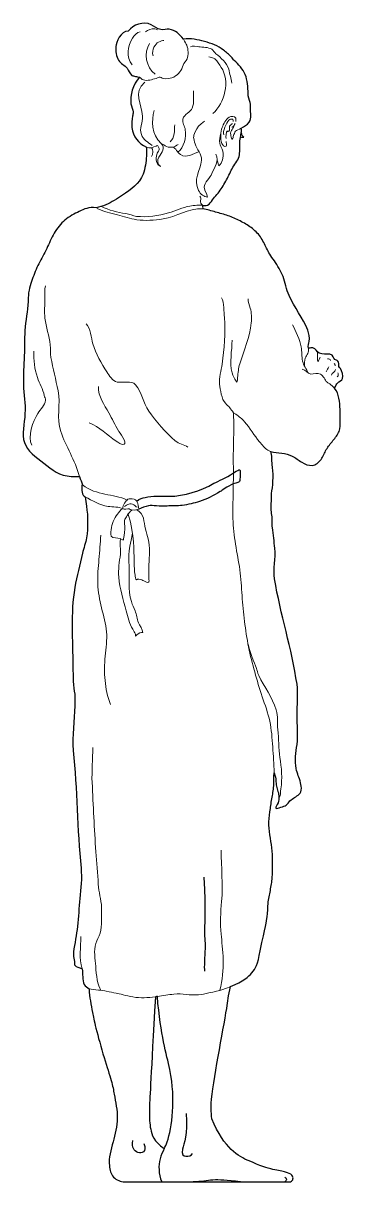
# Model space of a CAD drawing. Header units: feet. Extents: x 89 to 238, y -57 to 31.
# Drawn here: x 169.8 to 171.43, y -42.37 to -36.49 of the extents above; entities that cross this region are included whole.
import ezdxf

# ---------------------------------------------------------------- set-up
doc = ezdxf.new("R2010")
doc.units = ezdxf.units.FT
doc.header["$MEASUREMENT"] = 0
doc.layers.add('inner', color=1, linetype='Continuous')
doc.layers.add('outer', color=3, linetype='Continuous')

msp = doc.modelspace()

# ---------------------------------------------------------------- linework, layer by layer
at = {"layer": 'inner', "lineweight": 5}
for points, knots in [([(170.4865, -36.5207), (170.4819, -36.5203), (170.4778, -36.5177), (170.4731, -36.5168), (170.4547, -36.5137), (170.4399, -36.523), (170.4249, -36.5322)], [0, 0, 0, 0, 1, 1, 1, 2, 2, 2, 2]), ([(170.3987, -36.5317), (170.3811, -36.5301), (170.3678, -36.5524), (170.3595, -36.5644), (170.3324, -36.6031), (170.3266, -36.661), (170.3577, -36.6984)], [0, 0, 0, 0, 1, 1, 1, 2, 2, 2, 2]), ([(170.6179, -36.5697), (170.6246, -36.5837), (170.6317, -36.5911), (170.6352, -36.6001), (170.6424, -36.6185), (170.6449, -36.6508), (170.6368, -36.6694), (170.6318, -36.6806), (170.6206, -36.6885), (170.6168, -36.7004), (170.6086, -36.7263), (170.5933, -36.7468), (170.5698, -36.7613), (170.5599, -36.7674), (170.5253, -36.7725), (170.5145, -36.7687), (170.5086, -36.7667), (170.5013, -36.7609), (170.4948, -36.7616), (170.4893, -36.7622), (170.4844, -36.7677), (170.479, -36.7688), (170.4595, -36.7724), (170.4348, -36.7831), (170.4145, -36.776), (170.4069, -36.7733), (170.4021, -36.7666), (170.3944, -36.7611)], [0, 0, 0, 0, 1, 1, 1, 2, 2, 2, 3, 3, 3, 4, 4, 4, 5, 5, 5, 6, 6, 6, 7, 7, 7, 8, 8, 8, 9, 9, 9, 9]), ([(170.5182, -36.5753), (170.5116, -36.5753), (170.505, -36.5783), (170.477, -36.5911), (170.4543, -36.6216), (170.4639, -36.6535)], [0, 0, 0, 0, 1, 1, 2, 2, 2, 2]), ([(170.6538, -36.607), (170.6603, -36.6017), (170.6888, -36.6073), (170.6956, -36.6079), (170.7164, -36.6099), (170.7443, -36.609), (170.7628, -36.6205), (170.7696, -36.6248), (170.7754, -36.6369), (170.7824, -36.6426), (170.809, -36.6642), (170.8369, -36.6877), (170.8478, -36.7218), (170.8552, -36.7449), (170.8575, -36.7683), (170.8644, -36.7917)], [0, 0, 0, 0, 2, 2, 2, 3, 3, 3, 4, 4, 4, 5, 5, 5, 6, 6, 6, 6]), ([(170.7467, -36.6588), (170.7694, -36.6613), (170.7754, -36.6668), (170.7894, -36.6795), (170.7994, -36.6965), (170.8099, -36.712), (170.8559, -36.7792), (170.8275, -36.8959), (170.7675, -36.9455)], [0, 0, 0, 0, 1, 1, 2, 2, 2, 3, 3, 3, 3]), ([(170.4224, -36.7868), (170.3587, -36.8394), (170.4077, -36.8983), (170.4106, -36.9595), (170.412, -36.9906), (170.3925, -37.0221), (170.4047, -37.0537), (170.4142, -37.0784), (170.4387, -37.0924), (170.4585, -37.1085)], [0, 0, 0, 0, 1, 1, 1, 2, 2, 2, 3, 3, 3, 3]), ([(170.6697, -36.8306), (170.667, -36.8592), (170.6751, -36.8908), (170.6629, -36.9184), (170.6527, -36.9414), (170.6226, -36.9483), (170.6156, -36.9745), (170.6105, -36.9939), (170.6248, -37.01), (170.6276, -37.0284), (170.6332, -37.0659), (170.6213, -37.1188), (170.5902, -37.1428)], [0, 0, 0, 0, 1, 1, 1, 2, 2, 2, 3, 3, 3, 4.019348, 4.019348, 4.019348, 4.019348]), ([(170.4692, -36.931), (170.456, -36.9805), (170.4549, -37.0531), (170.5042, -37.0982), (170.5277, -37.1211), (170.5092, -37.1413), (170.4932, -37.1673), (170.4839, -37.1823), (170.4854, -37.2055), (170.501, -37.2152)], [0, 0, 0, 0, 1, 1, 1, 1.910126, 1.910126, 1.910126, 2.910126, 2.910126, 2.910126, 2.910126]), ([(170.7253, -36.9859), (170.6742, -37.0179), (170.6704, -37.0612), (170.6693, -37.0738), (170.6733, -37.0884), (170.6769, -37.1005), (170.6854, -37.1294), (170.7123, -37.1509), (170.7092, -37.1831), (170.7039, -37.2379), (170.6648, -37.2824), (170.6954, -37.3373), (170.7007, -37.3469), (170.7055, -37.354), (170.7148, -37.3604), (170.7225, -37.3657), (170.732, -37.369), (170.7411, -37.3707), (170.7312, -37.3435), (170.725, -37.3322), (170.7236, -37.3202), (170.7211, -37.2983), (170.7555, -37.2709), (170.7628, -37.2506), (170.7747, -37.2171), (170.8016, -37.1906), (170.7829, -37.1533)], [0, 0, 0, 0, 1, 1, 2, 2, 2, 3, 3, 3, 4, 4, 4, 5, 5, 5, 6, 6, 6, 7, 7, 7, 8, 8, 8, 9, 9, 9, 9]), ([(170.8836, -36.987), (170.884, -36.9825), (170.8858, -36.975), (170.8837, -36.9705), (170.8782, -36.9589), (170.8593, -36.9587), (170.8502, -36.965), (170.833, -36.9769), (170.8214, -36.9985), (170.8145, -37.0177), (170.8064, -37.04), (170.8042, -37.0754), (170.8127, -37.0979), (170.8146, -37.103), (170.8273, -37.121), (170.8342, -37.1118), (170.8377, -37.107), (170.8358, -37.0944), (170.8354, -37.089)], [0, 0, 0, 0, 1, 1, 1, 2, 2, 2, 3, 3, 3, 4, 4, 4, 5, 5, 5, 6, 6, 6, 6]), ([(170.8713, -36.9865), (170.8701, -36.9765), (170.8677, -36.9758), (170.8606, -36.9736), (170.8542, -36.975), (170.8486, -36.9808), (170.8363, -36.9932), (170.8163, -37.0378), (170.8225, -37.0542)], [0, 0, 0, 0, 1, 1, 2, 2, 2, 3, 3, 3, 3]), ([(170.8662, -36.9959), (170.8632, -37.004), (170.8548, -37.0032), (170.8524, -37.011), (170.85, -37.0188), (170.8552, -37.0292), (170.8488, -37.0361), (170.8435, -37.0418), (170.8439, -37.035), (170.8393, -37.0357), (170.8339, -37.0365), (170.8332, -37.0679), (170.8344, -37.0724)], [0, 0, 0, 0, 1, 1, 1, 2, 2, 2, 3, 3, 3, 4, 4, 4, 4]), ([(170.8081, -37.0473), (170.8026, -37.066), (170.8005, -37.0792), (170.8024, -37.098), (170.8034, -37.1087), (170.8105, -37.1182), (170.8151, -37.1275), (170.8219, -37.1411), (170.8211, -37.1583), (170.8185, -37.1728), (170.8166, -37.1832), (170.8118, -37.1969), (170.8042, -37.2048), (170.8037, -37.2053), (170.7979, -37.2122), (170.7978, -37.2122), (170.7946, -37.2105), (170.797, -37.1955), (170.7891, -37.184)], [0, 0, 0, 0, 1, 1, 1, 2, 2, 2, 3, 3, 3, 4, 4, 4, 5, 5, 5, 6, 6, 6, 6]), ([(170.878, -37.0017), (170.8745, -37.0208), (170.8549, -37.0319), (170.858, -37.0539), (170.8592, -37.0619), (170.8601, -37.0698), (170.8656, -37.0758), (170.8661, -37.0764), (170.8668, -37.0769), (170.8676, -37.0762), (170.8716, -37.0719), (170.8699, -37.0641), (170.8717, -37.0588), (170.8741, -37.0517), (170.8787, -37.0428), (170.8832, -37.0368), (170.8893, -37.0287), (170.898, -37.0287), (170.9118, -37.0206)], [0, 0, 0, 0, 1, 1, 1, 2, 2, 2, 3, 3, 3, 4, 4, 4, 5, 5, 5, 6, 6, 6, 6]), ([(170.4298, -37.1177), (170.4469, -37.1264), (170.4659, -37.1172), (170.4791, -37.1115), (170.481, -37.1106), (170.4827, -37.1094), (170.4844, -37.108), (170.4906, -37.1076), (170.4957, -37.1252), (170.4945, -37.1303), (170.4923, -37.1396), (170.4846, -37.1454), (170.4823, -37.1543), (170.4767, -37.1758), (170.4779, -37.2076), (170.504, -37.2144)], [0, 0, 0, 0, 1, 1, 1, 1.265291, 1.265291, 1.265291, 2.214085, 2.214085, 2.214085, 3.214085, 3.214085, 3.214085, 4.214085, 4.214085, 4.214085, 4.214085]), ([(170.5042, -37.0982), (170.5134, -37.1004), (170.5245, -37.1111), (170.5318, -37.114), (170.5545, -37.1229), (170.5727, -37.1162), (170.5915, -37.1032)], [2.161306, 2.161306, 2.161306, 2.161306, 3, 3, 3, 4, 4, 4, 4]), ([(170.5618, -37.1171), (170.5829, -37.1219), (170.5845, -37.1433), (170.6031, -37.1549), (170.6345, -37.1745), (170.6679, -37.1519), (170.6971, -37.1401)], [0.065703, 0.065703, 0.065703, 0.065703, 1, 1, 1, 1.975554, 1.975554, 1.975554, 1.975554]), ([(170.7012, -37.3657), (170.714, -37.3784), (170.6946, -37.3977), (170.7149, -37.4124), (170.7077, -37.412), (170.7007, -37.4124), (170.6994, -37.4124), (170.695, -37.4124), (170.6907, -37.4124), (170.6863, -37.4124), (170.6738, -37.4124), (170.6624, -37.4139), (170.6502, -37.4161), (170.6132, -37.4228), (170.5791, -37.4402), (170.5431, -37.451), (170.4915, -37.4665), (170.4342, -37.4744), (170.38, -37.4684), (170.3616, -37.4663), (170.3438, -37.4564), (170.3252, -37.4541), (170.2834, -37.4488), (170.2392, -37.4369), (170.2013, -37.418)], [0, 0, 0, 0, 1, 1, 1, 2, 2, 2, 3, 3, 3, 4, 4, 4, 5, 5, 5, 6, 6, 6, 7, 7, 7, 8, 8, 8, 8]), ([(170.1798, -37.4281), (170.2127, -37.4445), (170.2476, -37.4525), (170.283, -37.4607), (170.3155, -37.4682), (170.3477, -37.4809), (170.3807, -37.4857), (170.4257, -37.4921), (170.4709, -37.4877), (170.5154, -37.4813), (170.5831, -37.4716), (170.6411, -37.4259), (170.7174, -37.4297)], [0, 0, 0, 0, 1, 1, 1, 2, 2, 2, 3, 3, 3, 4, 4, 4, 4]), ([(170.0897, -38.7895), (170.0683, -38.704), (170.0207, -38.6378), (169.995, -38.5607), (169.9725, -38.4933), (169.9953, -38.4222), (169.9817, -38.3542), (169.9703, -38.2972), (169.9564, -38.2415), (169.945, -38.1844), (169.9409, -38.1639), (169.9443, -38.142), (169.9417, -38.1212), (169.936, -38.0754), (169.9217, -38.0309), (169.9151, -37.9847), (169.9106, -37.9531), (169.9151, -37.9165), (169.9151, -37.8848), (169.9151, -37.8642), (169.9119, -37.8411), (169.9184, -37.8216)], [0, 0, 0, 0, 1, 1, 1, 2, 2, 2, 3, 3, 3, 4, 4, 4, 5, 5, 5, 6, 6, 6, 7, 7, 7, 7]), ([(170.811, -37.8813), (170.8255, -37.9103), (170.8234, -37.9509), (170.8263, -37.9827), (170.8335, -38.0612), (170.8242, -38.1408), (170.8145, -38.2183), (170.8105, -38.2509), (170.7974, -38.2878), (170.8016, -38.3208), (170.8048, -38.3465), (170.812, -38.3984), (170.831, -38.4174), (170.8468, -38.4332), (170.86, -38.4458), (170.8715, -38.4653), (170.8762, -38.5207), (170.8708, -38.6087), (170.8716, -38.7399), (170.8716, -38.8713), (170.8656, -39.0028), (170.8811, -39.1337), (170.9072, -39.2624), (170.9149, -39.3939), (170.9277, -39.5245), (170.946, -39.655), (170.9796, -39.7814), (171.0165, -39.9078), (171.0628, -40.0297), (171.0708, -40.1624), (171.0781, -40.2493), (171.0781, -40.2932)], [0, 0, 0, 0, 1, 1, 1, 2, 2, 2, 3, 3, 3, 4, 4, 4, 5, 5, 5, 6, 7, 8, 9, 10, 11, 12, 13, 14, 15, 16, 17, 18, 19, 19, 19, 19]), ([(170.8651, -38.0969), (170.8651, -38.1509), (170.8505, -38.2099), (170.8651, -38.2632), (170.8696, -38.2798), (170.8772, -38.2904), (170.8859, -38.3047), (170.8867, -38.3062), (170.8866, -38.3101), (170.8882, -38.3094), (170.8952, -38.3059), (170.8917, -38.2941), (170.8928, -38.2863), (170.8961, -38.2629), (170.8966, -38.2401), (170.9043, -38.217), (170.9272, -38.1485), (170.954, -38.0814), (170.9621, -38.0091), (170.9646, -37.9865), (170.9646, -37.9566), (170.9575, -37.9353), (170.9519, -37.9187), (170.9459, -37.9047), (170.9459, -37.8867)], [0, 0, 0, 0, 1, 1, 1, 2, 2, 2, 3, 3, 3, 4, 4, 4, 5, 5, 5, 6, 6, 6, 7, 7, 7, 8, 8, 8, 8]), ([(170.1237, -38.0137), (170.1464, -38.0365), (170.1498, -38.0854), (170.1584, -38.1154), (170.1724, -38.1646), (170.2025, -38.2154), (170.23, -38.2586), (170.2414, -38.2766), (170.2575, -38.3047), (170.2808, -38.3094), (170.3084, -38.3149), (170.3555, -38.2993), (170.3755, -38.3232), (170.4085, -38.3629), (170.4129, -38.4158), (170.4424, -38.4572), (170.4793, -38.5088), (170.5271, -38.5663), (170.5764, -38.6073), (170.5957, -38.6234), (170.6193, -38.6288), (170.6411, -38.6396)], [0, 0, 0, 0, 1, 1, 1, 2, 2, 2, 3, 3, 3, 4, 4, 4, 5, 5, 5, 6, 6, 6, 7, 7, 7, 7]), ([(171.1722, -38.0184), (171.1868, -38.0475), (171.2102, -38.096), (171.2161, -38.1316), (171.22, -38.1551), (171.2184, -38.1797), (171.223, -38.2031), (171.2275, -38.2254), (171.2418, -38.2438), (171.252, -38.2634)], [0, 0, 0, 0, 1, 1, 1, 2, 2, 2, 2.964635, 2.964635, 2.964635, 2.964635]), ([(169.8581, -38.1523), (169.8581, -38.1978), (169.8622, -38.2429), (169.8766, -38.2863), (169.8874, -38.3185), (169.9057, -38.3451), (169.9112, -38.3787), (169.9126, -38.3867), (169.9196, -38.3934), (169.9182, -38.4017), (169.9138, -38.428), (169.8918, -38.4472), (169.8789, -38.4687), (169.8557, -38.5075), (169.8231, -38.5875), (169.8489, -38.6304)], [0, 0, 0, 0, 1, 1, 1, 2, 2, 2, 3, 3, 3, 4, 4, 4, 5, 5, 5, 5]), ([(171.2522, -38.1373), (171.2597, -38.1601), (171.2414, -38.17), (171.2367, -38.1889), (171.2334, -38.2019), (171.2326, -38.2152), (171.2324, -38.2286)], [0, 0, 0, 0, 1, 1, 1, 1.633317, 1.633317, 1.633317, 1.633317]), ([(171.298, -38.1554), (171.3024, -38.1644), (171.2945, -38.2033), (171.3003, -38.2053), (171.3031, -38.2062), (171.3105, -38.1847), (171.3124, -38.1829)], [0, 0, 0, 0, 1, 1, 1, 2, 2, 2, 2]), ([(171.3829, -38.2156), (171.3829, -38.2156), (171.3846, -38.2164), (171.3846, -38.2164), (171.3846, -38.2164), (171.3864, -38.219), (171.3864, -38.219), (171.3864, -38.219), (171.3872, -38.2216), (171.3872, -38.2216), (171.3872, -38.2216), (171.3889, -38.2242), (171.3889, -38.2242), (171.3889, -38.2242), (171.3898, -38.2259), (171.3898, -38.2259)], [0, 0, 0, 0, 1.2, 1.2, 1.2, 2.4, 2.4, 2.4, 3.6, 3.6, 3.6, 4.8, 4.8, 4.8, 6, 6, 6, 6]), ([(171.3851, -38.3407), (171.3754, -38.3312), (171.3693, -38.3241), (171.3614, -38.3188), (171.3573, -38.3161), (171.3513, -38.3147), (171.3476, -38.311), (171.3355, -38.2989), (171.329, -38.2779), (171.3141, -38.2689), (171.2996, -38.2602), (171.2801, -38.2711), (171.2651, -38.2689), (171.2489, -38.2666), (171.2374, -38.2468), (171.2203, -38.244)], [0, 0, 0, 0, 1, 1, 1, 2, 2, 2, 3, 3, 3, 4, 4, 4, 5, 5, 5, 5]), ([(170.1399, -38.5172), (170.1913, -38.5378), (170.232, -38.5781), (170.2762, -38.6096), (170.2841, -38.6152), (170.307, -38.6311), (170.3177, -38.6257), (170.3338, -38.6178), (170.2918, -38.5637), (170.2877, -38.5565), (170.2707, -38.5267), (170.2556, -38.496), (170.2392, -38.4664), (170.2156, -38.4239), (170.1861, -38.3834), (170.1861, -38.3324)], [0, 0, 0, 0, 1, 1, 1, 2, 2, 2, 3, 3, 3, 4, 4, 4, 5, 5, 5, 5]), ([(171.0611, -38.6614), (171.057, -38.66), (171.0488, -38.6563), (171.0299, -38.6468), (171.0179, -38.6283), (171.0049, -38.6131), (170.9773, -38.5809), (170.9558, -38.5431), (170.9282, -38.5109), (170.9154, -38.496), (170.9, -38.4844), (170.8843, -38.4725), (170.8803, -38.4696), (170.8751, -38.4689), (170.8715, -38.4653)], [9.88956, 9.88956, 9.88956, 9.88956, 10, 10, 11, 11, 11, 12, 12, 12, 13, 13, 13, 14, 14, 14, 14]), ([(170.1055, -38.8318), (170.1799, -38.8878), (170.2603, -38.8756), (170.3317, -38.9085), (170.3356, -38.9005), (170.3501, -38.9026), (170.358, -38.9026), (170.3862, -38.9026), (170.3872, -38.928), (170.3923, -38.9554), (170.3517, -38.9655), (170.3485, -38.9555), (170.3419, -38.9538), (170.3362, -38.9524), (170.3141, -38.9581), (170.3112, -38.9538), (170.3064, -38.9466), (170.321, -38.9164), (170.3317, -38.9085)], [0, 0, 0, 0, 0.974351, 0.974351, 0.974351, 1.974351, 1.974351, 1.974351, 2.974351, 2.974351, 2.974351, 3.974351, 3.974351, 3.974351, 4.974351, 4.974351, 4.974351, 5.729033, 5.729033, 5.729033, 5.729033]), ([(170.1189, -38.8922), (170.1568, -38.9121), (170.1915, -38.9333), (170.2352, -38.9406), (170.2591, -38.9446), (170.2905, -38.9423), (170.3107, -38.9528), (170.2999, -38.9552), (170.2894, -38.9728), (170.2834, -38.9801), (170.2644, -39.0034), (170.255, -39.0292), (170.2512, -39.0591), (170.2497, -39.0715), (170.2437, -39.0944), (170.26, -39.0985), (170.2764, -39.1026), (170.2938, -39.0994), (170.3083, -39.1102), (170.3091, -39.1109), (170.3102, -39.112), (170.3112, -39.1117), (170.3133, -39.111), (170.3136, -39.1079), (170.3141, -39.1058), (170.3197, -39.0835), (170.32, -39.0629), (170.32, -39.04), (170.32, -39.0295), (170.3175, -39.0163), (170.3214, -39.0064), (170.3233, -39.0017), (170.3394, -38.9737), (170.3556, -38.9592)], [0, 0, 0, 0, 0.892891, 0.892891, 0.892891, 1.892891, 1.892891, 1.892891, 2.892891, 2.892891, 2.892891, 3.892891, 3.892891, 3.892891, 4.892891, 4.892891, 4.892891, 5.892891, 5.892891, 5.892891, 6.892891, 6.892891, 6.892891, 7.892891, 7.892891, 7.892891, 8.892891, 8.892891, 8.892891, 9.892891, 9.892891, 9.892891, 10.892891, 10.892891, 10.892891, 10.892891]), ([(170.3828, -38.945), (170.3765, -38.9429), (170.3725, -38.9365), (170.3667, -38.9333), (170.3465, -38.9221), (170.3339, -38.9318), (170.3185, -38.9421)], [0, 0, 0, 0, 1, 1, 1, 2, 2, 2, 2]), ([(170.3816, -38.9578), (170.4192, -38.978), (170.4173, -39.019), (170.4252, -39.0561), (170.4288, -39.073), (170.436, -39.0892), (170.4398, -39.1058), (170.4495, -39.1476), (170.4456, -39.1936), (170.4428, -39.2359), (170.4412, -39.2595), (170.4428, -39.2827), (170.4428, -39.3061), (170.4428, -39.3117), (170.4462, -39.3266), (170.4369, -39.3266), (170.4304, -39.3266), (170.418, -39.3189), (170.4121, -39.3163), (170.4048, -39.3132), (170.3938, -39.3089), (170.3857, -39.3105), (170.3836, -39.3109), (170.382, -39.3139), (170.3799, -39.3134), (170.3729, -39.3117), (170.3739, -39.2953), (170.3726, -39.29), (170.3671, -39.2681), (170.3695, -39.2424), (170.3682, -39.2198), (170.3647, -39.1575), (170.3736, -39.0957), (170.3369, -38.981)], [0, 0, 0, 0, 1, 1, 1, 2, 2, 2, 3, 3, 3, 4, 4, 4, 5, 5, 5, 6, 6, 6, 7, 7, 7, 8, 8, 8, 9, 9, 9, 10, 10, 10, 11, 11, 11, 11]), ([(170.2995, -39.1058), (170.2916, -39.1296), (170.3011, -39.1584), (170.298, -39.1833), (170.2931, -39.2225), (170.2864, -39.2603), (170.2893, -39.3003), (170.2934, -39.358), (170.3133, -39.4155), (170.3273, -39.4712), (170.3355, -39.5043), (170.3442, -39.5348), (170.3609, -39.5648), (170.3652, -39.5726), (170.3709, -39.5817), (170.374, -39.5897), (170.3754, -39.5931), (170.3756, -39.604), (170.377, -39.5985), (170.379, -39.5905), (170.3972, -39.5824), (170.4047, -39.5809), (170.4071, -39.5804), (170.4121, -39.5833), (170.4121, -39.5809), (170.4121, -39.5679), (170.3952, -39.5435), (170.3901, -39.5312), (170.382, -39.5118), (170.38, -39.491), (170.3726, -39.4712), (170.3667, -39.4555), (170.3586, -39.4407), (170.3536, -39.4245), (170.3344, -39.363), (170.3471, -39.3001), (170.3419, -39.2374), (170.3398, -39.213), (170.3355, -39.182), (170.3599, -39.076)], [0, 0, 0, 0, 1, 1, 1, 2, 2, 2, 3, 3, 3, 4, 4, 4, 5, 5, 5, 6, 6, 6, 7, 7, 7, 8, 8, 8, 9, 9, 9, 10, 10, 10, 11, 11, 11, 12, 12, 12, 13, 13, 13, 13]), ([(171.1041, -40.4211), (171.1131, -40.4077), (171.1101, -40.3904), (171.1126, -40.3752), (171.1215, -40.3219), (171.1163, -40.268), (171.1075, -40.2153), (171.0999, -40.1695), (171.1032, -40.1211), (171.0973, -40.0742), (171.093, -40.0394), (171.1001, -40.0078), (171.0888, -39.9739), (171.0679, -39.911), (171.0297, -39.8574), (171.0004, -39.7988), (170.994, -39.7859), (170.9924, -39.771), (170.9868, -39.758), (170.9606, -39.6969), (170.9459, -39.641)], [0, 0, 0, 0, 1, 1, 1, 2, 2, 2, 3, 3, 3, 4, 4, 4, 5, 5, 5, 6, 6, 7, 7, 7, 7]), ([(170.1991, -41.3975), (170.1823, -41.3722), (170.1756, -41.3202), (170.1727, -41.2752), (170.1703, -41.2394), (170.1618, -41.1958), (170.1728, -41.1596), (170.1782, -41.1418), (170.1899, -41.1261), (170.1948, -41.1082), (170.2057, -41.0678), (170.2026, -41.0172), (170.2021, -40.9762), (170.2016, -40.9356), (170.1872, -40.8988), (170.1855, -40.859), (170.1831, -40.8036), (170.1772, -40.7491), (170.1735, -40.6941), (170.1657, -40.5781), (170.1605, -40.4598), (170.1545, -40.3425), (170.1516, -40.2837), (170.1583, -40.2239), (170.1579, -40.165)], [0, 0, 0, 0, 1, 1, 1, 2, 2, 2, 3, 3, 3, 4, 4, 4, 5, 5, 5, 6, 6, 6, 7, 7, 7, 8, 8, 8, 8]), ([(170.8093, -40.6863), (170.8093, -40.7714), (170.8206, -40.862), (170.812, -40.9472), (170.8067, -41.0003), (170.804, -41.0598), (170.8093, -41.113), (170.8163, -41.1833), (170.832, -41.295), (170.8028, -41.3975)], [0, 0, 0, 0, 1, 1, 1, 2, 2, 2, 3, 3, 3, 3]), ([(170.1397, -41.3897), (170.164, -41.3979), (170.211, -41.3952), (170.226, -41.4027), (170.2479, -41.4072), (170.2587, -41.4089), (170.2936, -41.4143), (170.327, -41.4257), (170.362, -41.4315), (170.3995, -41.4378), (170.4377, -41.4351), (170.4756, -41.4302)], [0, 0, 0, 0, 1, 1, 1, 2, 2, 3, 3, 3, 3.544104, 3.544104, 3.544104, 3.544104]), ([(170.4857, -41.4289), (170.5141, -41.425), (170.5423, -41.4201), (170.5701, -41.417), (170.6113, -41.4124), (170.6534, -41.4253), (170.6943, -41.4202), (170.7119, -41.418), (170.7297, -41.4153), (170.747, -41.411), (170.8005, -41.3999), (170.8454, -41.3858), (170.8565, -41.3778)], [0, 0, 0, 0, 0.407772, 0.407772, 0.407772, 1.407772, 1.407772, 1.407772, 1.808351, 1.808351, 1.808351, 6.879775, 6.879775, 6.879775, 6.879775])]:
    msp.add_open_spline(points, degree=3, knots=knots, dxfattribs=at)
for points in [[(170.4459, -36.5907), (170.4164, -36.6383), (170.4268, -36.713), (170.4738, -36.7459)], [(170.8799, -36.9973), (170.878, -37.0025), (170.8713, -37.0161), (170.8642, -37.0153)], [(170.5741, -37.0031), (170.5715, -37.0307), (170.5751, -37.0703), (170.5502, -37.0909)], [(170.9115, -37.042), (170.9077, -37.0479), (170.9088, -37.0583), (170.9081, -37.0645)], [(170.4557, -37.12), (170.4674, -37.1259), (170.4637, -37.1549), (170.4564, -37.164)], [(171.3571, -38.2319), (171.3527, -38.2408), (171.3474, -38.2492), (171.3425, -38.2577)], [(171.3494, -38.1924), (171.355, -38.1896), (171.3649, -38.1939), (171.3649, -38.2001)], [(171.3907, -38.2466), (171.3882, -38.2564), (171.37, -38.2642), (171.37, -38.2741)], [(171.4027, -38.262), (171.4027, -38.2685), (171.407, -38.2745), (171.399, -38.2837)], [(170.1992, -39.0863), (170.1952, -39.1276), (170.19, -39.21), (170.1772, -39.3342), (170.1996, -39.4568), (170.2373, -39.5774), (170.2177, -39.7011), (170.2152, -39.8256), (170.2323, -39.9071), (170.2472, -39.9458)], [(170.0976, -41.1239), (170.0976, -41.1784), (170.0858, -41.236), (170.1033, -41.2885)]]:
    msp.add_open_spline(points, degree=3, dxfattribs=at)
at = {"layer": 'inner'}
for points, knots in [([(170.3814, -38.9146), (170.3944, -38.9015), (170.4127, -38.8981), (170.4237, -38.8953), (170.4611, -38.886), (170.5049, -38.8895), (170.5436, -38.8895), (170.6247, -38.8895), (170.7037, -38.8622), (170.7731, -38.8237), (170.7965, -38.8107), (170.8329, -38.7976), (170.8715, -38.7706), (170.8955, -38.7571), (170.9039, -38.754), (170.9059, -38.7584), (170.9059, -38.7621), (170.9052, -38.8079), (170.9043, -38.8141), (170.8983, -38.8187), (170.8802, -38.8242), (170.8713, -38.8267), (170.8389, -38.8412), (170.8172, -38.8586), (170.8038, -38.866), (170.7703, -38.8847), (170.7371, -38.9047), (170.7, -38.9158), (170.6716, -38.9243), (170.6418, -38.9325), (170.6123, -38.9362), (170.5869, -38.9394), (170.5603, -38.9363), (170.5349, -38.9392), (170.4985, -38.9432), (170.4593, -38.9332), (170.4237, -38.9421), (170.4063, -38.9465), (170.3923, -38.9554)], [0, 0, 0, 0, 1, 1, 1, 2, 2, 2, 3, 3, 3, 4, 4, 4, 4.834142, 5.668285, 6.502427, 7.336569, 8.170712, 9.004854, 9.838996, 9.838996, 9.838996, 10.838996, 10.838996, 10.838996, 11.838996, 11.838996, 11.838996, 12.838996, 12.838996, 12.838996, 13.838996, 13.838996, 13.838996, 14.838996, 14.838996, 15.838996, 15.838996, 15.838996, 15.838996]), ([(170.5207, -42.2015), (170.5122, -42.2189), (170.4915, -42.257), (170.4907, -42.3301), (170.5078, -42.3697)], [28.632344, 28.632344, 28.632344, 28.632344, 34.025707, 42.532134, 42.532134, 42.532134, 42.532134])]:
    msp.add_open_spline(points, degree=3, knots=knots, dxfattribs=at)
for points in [[(170.7222, -40.8235), (170.7314, -41.0044), (170.7195, -41.0947), (170.7331, -41.1716), (170.7215, -41.281), (170.7255, -41.3002)], [(170.6318, -42.0229), (170.641, -42.1282), (170.5989, -42.2242), (170.6263, -42.2469), (170.6607, -42.2359), (170.6647, -42.2265)], [(170.4178, -42.1752), (170.4332, -42.2216), (170.3801, -42.2323), (170.354, -42.1955), (170.3608, -42.1608)], [(171.1333, -42.3462), (171.141, -42.3519), (171.1423, -42.3587), (171.1376, -42.366), (171.1328, -42.3697)], [(170.908, -42.3697), (170.8368, -42.3623), (170.7636, -42.3556), (170.7084, -42.3697), (170.6672, -42.3697)]]:
    msp.add_open_spline(points, degree=3, dxfattribs=at)
at = {"layer": 'outer'}
for points, knots in [([(170.1397, -41.3897), (170.133, -41.383), (170.1179, -41.3796), (170.1135, -41.3687), (170.1036, -41.3438), (170.1086, -41.3149), (170.1033, -41.2885), (170.0869, -41.281), (170.0766, -41.2821), (170.0654, -41.2687), (170.0659, -41.2433), (170.0568, -41.2239), (170.0599, -41.2025), (170.0661, -41.1594), (170.0754, -41.1166), (170.0802, -41.0733), (170.0855, -41.0262), (170.0874, -40.9783), (170.0922, -40.9309), (170.0971, -40.8813), (170.1032, -40.8281), (170.0982, -40.7778), (170.0783, -40.5792), (170.0786, -40.3784), (170.0587, -40.1797), (170.0511, -40.1041), (170.0659, -40.0288), (170.0659, -39.9536), (170.0659, -39.9348), (170.0689, -39.9134), (170.0659, -39.8949), (170.059, -39.8539), (170.0575, -39.8075), (170.0565, -39.7524), (170.0565, -39.6194), (170.0444, -39.4846), (170.0663, -39.3531), (170.0761, -39.2942), (170.092, -39.2368), (170.1054, -39.179), (170.1115, -39.1525), (170.1218, -39.1268), (170.1259, -39.0998), (170.1339, -39.0479), (170.1334, -38.9921), (170.1259, -38.9403), (170.1236, -38.924), (170.1215, -38.908), (170.1189, -38.8922), (170.1114, -38.891), (170.1016, -38.867), (170.1016, -38.8378), (170.1016, -38.8318), (170.1055, -38.8318), (170.1014, -38.8179), (170.0962, -38.8038), (170.0897, -38.7895), (170.0724, -38.7897), (170.0604, -38.7887), (170.0477, -38.7887), (169.9905, -38.786), (169.9104, -38.7218), (169.782, -38.6282), (169.8251, -38.4673), (169.7991, -38.324), (169.8131, -38.176), (169.8085, -38.0288), (169.8298, -37.9312), (169.8298, -37.8826), (169.8314, -37.8452), (169.8495, -37.7882), (169.8819, -37.708), (169.9255, -37.6326), (169.9583, -37.5523), (170.0129, -37.4817), (170.0897, -37.4429), (170.1381, -37.4198), (170.1744, -37.4249), (170.1908, -37.4193), (170.2076, -37.4166), (170.224, -37.4099), (170.2541, -37.3977), (170.281, -37.3785), (170.3081, -37.361), (170.3515, -37.3328), (170.3939, -37.3037), (170.4132, -37.2539), (170.4232, -37.2279), (170.4283, -37.1896), (170.4299, -37.1622), (170.4307, -37.1497), (170.433, -37.1356), (170.4298, -37.1177), (170.3898, -37.0978), (170.3624, -37.063), (170.3568, -37.0177), (170.3545, -36.9991), (170.3569, -36.9776), (170.3595, -36.9595), (170.3605, -36.9527), (170.3635, -36.9454), (170.3635, -36.9386), (170.3635, -36.9279), (170.3527, -36.9103), (170.3514, -36.8974), (170.3469, -36.853), (170.3597, -36.8012), (170.3944, -36.7611), (170.3875, -36.762), (170.3807, -36.7599), (170.3741, -36.7576), (170.3688, -36.7557), (170.3616, -36.7562), (170.3567, -36.7527), (170.3443, -36.7439), (170.3416, -36.7279), (170.3322, -36.7166), (170.3201, -36.7021), (170.2992, -36.6918), (170.2888, -36.6763), (170.2768, -36.6584), (170.2715, -36.627), (170.2752, -36.6057), (170.2781, -36.5891), (170.2975, -36.525), (170.3381, -36.5284), (170.3633, -36.4958), (170.4148, -36.4757), (170.4536, -36.4958), (170.4691, -36.5038), (170.4856, -36.5169), (170.5036, -36.5204), (170.518, -36.5232), (170.5318, -36.5161), (170.5461, -36.5185), (170.5784, -36.5241), (170.5954, -36.5407), (170.6179, -36.5697), (170.6569, -36.5625), (170.6905, -36.5722), (170.7253, -36.5811), (170.7607, -36.5901), (170.7919, -36.6018), (170.8217, -36.6243), (170.836, -36.6351), (170.8494, -36.6473), (170.862, -36.6597), (170.8672, -36.6649), (170.8707, -36.6723), (170.8761, -36.6771), (170.8969, -36.6956), (170.9206, -36.7222), (170.9317, -36.7483), (170.9438, -36.7767), (170.9463, -36.8141), (170.9463, -36.8446), (170.9464, -36.8598), (170.9534, -36.8761), (170.957, -36.8908), (170.9593, -36.9004), (170.9583, -36.911), (170.9583, -36.9207), (170.9583, -36.9428), (170.9646, -36.9699), (170.9525, -36.9899), (170.943, -37.0056), (170.9254, -37.0103), (170.9118, -37.0206), (170.9142, -37.0301), (170.9122, -37.0351), (170.9115, -37.0419), (170.9113, -37.0443), (170.9136, -37.0476), (170.914, -37.0501), (170.9156, -37.0584), (170.9181, -37.0619), (170.9246, -37.0656), (170.9182, -37.0668), (170.9141, -37.0686), (170.9081, -37.0645), (170.908, -37.0656), (170.9078, -37.0665), (170.9075, -37.0673), (170.9034, -37.0789), (170.9056, -37.1029), (170.9039, -37.1383), (170.9019, -37.1748), (170.8783, -37.2034), (170.8606, -37.2342), (170.8458, -37.267), (170.8286, -37.2985), (170.8098, -37.3289), (170.7891, -37.3586), (170.7633, -37.3826), (170.7491, -37.4155), (170.7216, -37.4132), (170.7149, -37.4124), (170.7179, -37.4192), (170.7176, -37.4238), (170.7174, -37.4297), (170.739, -37.4344), (170.7814, -37.4468), (170.8454, -37.4638), (170.906, -37.4909), (170.9639, -37.5234), (171.012, -37.5704), (171.04, -37.631), (171.0609, -37.6699), (171.0799, -37.6938), (171.0943, -37.7198), (171.1139, -37.7451), (171.1239, -37.7733), (171.1352, -37.8051), (171.1405, -37.8388), (171.1546, -37.8702), (171.1819, -37.9309), (171.2238, -37.9848), (171.2492, -38.0457), (171.2563, -38.0628), (171.2592, -38.0849), (171.2561, -38.1033), (171.2547, -38.1113), (171.2495, -38.1268), (171.2522, -38.1373), (171.2625, -38.1385), (171.2685, -38.1336), (171.2756, -38.1354), (171.2914, -38.1394), (171.2936, -38.1558), (171.3068, -38.1624), (171.3237, -38.1708), (171.3441, -38.1651), (171.3619, -38.1687), (171.3823, -38.1727), (171.3768, -38.189), (171.3868, -38.1957), (171.3917, -38.199), (171.3974, -38.198), (171.4024, -38.203), (171.4092, -38.2097), (171.4058, -38.2213), (171.4076, -38.23), (171.4088, -38.2362), (171.4116, -38.2371), (171.4148, -38.2414), (171.4248, -38.2547), (171.4296, -38.2756), (171.4263, -38.2922), (171.4244, -38.3016), (171.4078, -38.3077), (171.4013, -38.3141), (171.3949, -38.3206), (171.3919, -38.3267), (171.3851, -38.3407), (171.3985, -38.3542), (171.4092, -38.392), (171.4146, -38.4482), (171.4145, -38.5047), (171.4147, -38.562), (171.3769, -38.6075), (171.3404, -38.6506), (171.3219, -38.7054), (171.2726, -38.7429), (171.2166, -38.7184), (171.1728, -38.6827), (171.1171, -38.6685), (171.0792, -38.6675), (171.0611, -38.6614), (171.0701, -38.6818), (171.0652, -38.7061), (171.0688, -38.7275), (171.0758, -38.7698), (171.0743, -38.8201), (171.0673, -38.8622), (171.0644, -38.8799), (171.0673, -38.8985), (171.0644, -38.9163), (171.0608, -38.9377), (171.0638, -38.9643), (171.0673, -38.9851), (171.0708, -39.0061), (171.0661, -39.0287), (171.0702, -39.0495), (171.0771, -39.0838), (171.077, -39.119), (171.082, -39.1534), (171.0892, -39.2043), (171.072, -39.2578), (171.0805, -39.3086), (171.1103, -39.4875), (171.1689, -39.6637), (171.1947, -39.8442), (171.2015, -39.8921), (171.1947, -39.9519), (171.1947, -40.0008), (171.1947, -40.0496), (171.2016, -40.1016), (171.1947, -40.1502), (171.1893, -40.1876), (171.1827, -40.2339), (171.1903, -40.2716), (171.1955, -40.2979), (171.2072, -40.3219), (171.2137, -40.3477), (171.2158, -40.3563), (171.2176, -40.3866), (171.2074, -40.4039), (171.182, -40.4187), (171.1578, -40.4344), (171.1412, -40.4604), (171.1146, -40.4673), (171.0772, -40.4807), (171.1023, -40.4438), (171.1041, -40.4175), (171.0992, -40.3882), (171.0882, -40.3611), (171.088, -40.3318), (171.085, -40.3127), (171.0781, -40.2932), (171.0759, -40.3154), (171.0798, -40.3601), (171.0662, -40.4258), (171.0568, -40.4918), (171.0491, -40.5586), (171.06, -40.6249), (171.0696, -40.6909), (171.0713, -40.7578), (171.0702, -40.8247), (171.0603, -40.8908), (171.0452, -40.9562), (171.0466, -41.0227), (171.035, -41.0741), (171.007, -41.1974), (170.996, -41.267), (170.9714, -41.3077), (170.9244, -41.3522), (170.8565, -41.3778), (170.8458, -41.4279), (170.8371, -41.5188), (170.756, -41.9177), (170.7582, -42.0084), (170.7626, -42.0504), (170.8263, -42.2029), (170.9684, -42.2769), (171.0812, -42.3109), (171.1413, -42.3195), (171.1724, -42.3353), (171.1767, -42.3556), (171.1698, -42.3663), (171.1619, -42.3697), (170.8809, -42.3697), (170.5998, -42.3697), (170.3187, -42.3697), (170.3005, -42.3697), (170.2544, -42.3522), (170.2386, -42.2874), (170.2435, -42.2271), (170.2611, -42.1675), (170.2756, -42.1079), (170.2847, -42.0467), (170.2782, -41.9852), (170.2662, -41.925), (170.256, -41.8641), (170.2167, -41.7483), (170.168, -41.571), (170.1558, -41.5108), (170.1455, -41.4505), (170.1397, -41.413), (170.1397, -41.3897)], [0, 0, 0, 0, 0.813691, 0.813691, 0.813691, 1.813691, 1.813691, 1.813691, 2.813691, 2.813691, 2.813691, 3.813691, 3.813691, 3.813691, 4.813691, 4.813691, 4.813691, 5.813691, 5.813691, 5.813691, 6.813691, 6.813691, 6.813691, 7.813691, 7.813691, 7.813691, 8.813691, 8.813691, 8.813691, 9.813691, 9.813691, 9.813691, 10.813691, 10.813691, 10.813691, 11.813691, 11.813691, 11.813691, 12.813691, 12.813691, 12.813691, 13.813691, 13.813691, 13.813691, 14.813691, 14.813691, 14.813691, 15.132735, 15.132735, 15.132735, 16.196058, 17.259381, 18.322703, 18.322703, 18.322703, 18.59939, 18.59939, 18.59939, 19.59939, 19.59939, 19.59939, 20.59939, 21.59939, 22.59939, 23.59939, 24.59939, 25.59939, 26.59939, 26.59939, 26.59939, 27.59939, 28.59939, 29.59939, 30.59939, 31.59939, 32.59939, 33.59939, 33.59939, 33.59939, 34.59939, 34.59939, 34.59939, 35.59939, 35.59939, 35.59939, 36.59939, 36.59939, 36.59939, 37.59939, 37.59939, 37.59939, 38.59939, 38.59939, 38.59939, 39.59939, 39.59939, 39.59939, 40.59939, 40.59939, 40.59939, 41.59939, 41.59939, 41.59939, 42.59939, 42.59939, 42.59939, 43.59939, 43.59939, 43.59939, 44.59939, 44.59939, 44.59939, 45.59939, 45.59939, 45.59939, 46.59939, 46.59939, 46.59939, 47.59939, 47.59939, 47.59939, 48.59939, 48.59939, 48.59939, 49.59939, 49.59939, 49.59939, 50.59939, 50.59939, 50.59939, 51.59939, 51.59939, 51.59939, 52.59939, 52.59939, 52.59939, 53.59939, 53.59939, 53.59939, 54.59939, 54.59939, 54.59939, 55.59939, 55.59939, 55.59939, 56.59939, 56.59939, 56.59939, 57.59939, 57.59939, 57.59939, 58.59939, 58.59939, 58.59939, 59.59939, 59.59939, 59.59939, 60.59939, 60.59939, 60.59939, 61.59939, 61.59939, 61.59939, 62.59939, 62.59939, 62.59939, 63.59939, 63.59939, 63.59939, 64.59939, 64.59939, 64.59939, 65.59939, 65.59939, 65.59939, 66.59939, 66.59939, 66.59939, 67.59939, 67.59939, 67.59939, 67.747838, 67.747838, 67.747838, 68.747838, 69.747838, 70.747838, 71.747838, 72.747838, 73.747838, 74.747838, 75.747838, 76.747838, 77.747838, 78.747838, 79.381311, 79.381311, 79.381311, 80.284574, 80.284574, 80.284574, 81.284574, 82.284574, 83.284574, 84.284574, 85.284574, 86.284574, 87.284574, 87.284574, 87.284574, 88.284574, 88.284574, 88.284574, 89.284574, 89.284574, 89.284574, 90.284574, 90.284574, 90.284574, 91.284574, 91.284574, 91.284574, 92.284574, 92.284574, 92.284574, 93.284574, 93.284574, 93.284574, 94.284574, 94.284574, 94.284574, 95.284574, 95.284574, 95.284574, 96.284574, 96.284574, 96.284574, 97.284574, 97.284574, 97.284574, 98.284574, 98.284574, 98.284574, 99.284574, 99.284574, 99.284574, 100.284574, 100.284574, 100.284574, 101.284574, 101.284574, 101.284574, 102.284574, 102.284574, 102.284574, 103.284574, 104.284574, 105.284574, 106.284574, 107.284574, 108.284574, 109.284574, 110.284574, 111.284574, 112.284574, 113.284574, 114.284574, 114.284574, 114.284574, 115.365202, 115.365202, 115.365202, 116.365202, 116.365202, 116.365202, 117.365202, 117.365202, 117.365202, 118.365202, 118.365202, 118.365202, 119.365202, 119.365202, 119.365202, 120.365202, 120.365202, 120.365202, 121.365202, 121.365202, 121.365202, 122.365202, 122.365202, 122.365202, 123.365202, 123.365202, 123.365202, 124.365202, 124.365202, 124.365202, 125.365202, 125.365202, 125.365202, 126.365202, 126.365202, 127.365202, 127.365202, 128.365202, 129.365202, 130.365202, 131.365202, 132.365202, 133.365202, 134.365202, 135.365202, 136.365202, 137.365202, 138.365202, 139.365202, 139.365202, 139.365202, 140.365202, 141.365202, 142.365202, 143.365202, 144.365202, 145.365202, 146.365202, 147.365202, 148.365202, 149.365202, 150.365202, 151.365202, 151.365202, 151.365202, 156.763343, 162.148312, 162.148312, 162.148312, 163.148312, 166.148312, 166.760575, 166.760575, 166.760575, 170.704229, 174.647884, 178.591538, 182.535192, 186.478847, 190.422501, 190.422501, 190.422501, 191.422501, 191.422501, 191.422501, 192.422501, 193.422501, 194.422501, 195.422501, 196.422501, 197.422501, 198.422501, 199.422501, 200.422501, 201.422501, 202.422501, 203.422501, 204.422501, 205.422501, 205.422501, 205.422501, 205.422501]), ([(170.4756, -41.4302), (170.479, -41.4298), (170.4823, -41.4294), (170.4857, -41.4289), (170.5019, -41.6297), (170.5633, -41.8094), (170.5691, -42.0215), (170.5444, -42.1505), (170.5256, -42.1914), (170.5207, -42.2015), (170.4658, -42.1642), (170.4494, -42.0987), (170.4412, -42.0292), (170.4535, -41.8401), (170.4756, -41.4302)], [0, 0, 0, 0, 0.048125, 0.048125, 0.048125, 8.554552, 17.060978, 25.567405, 28.680469, 28.680469, 28.680469, 40.877937, 52.511462, 64.144988, 64.144988, 64.144988, 64.144988])]:
    msp.add_open_spline(points, degree=3, knots=knots, dxfattribs=at)

doc.saveas('drawing.dxf')
